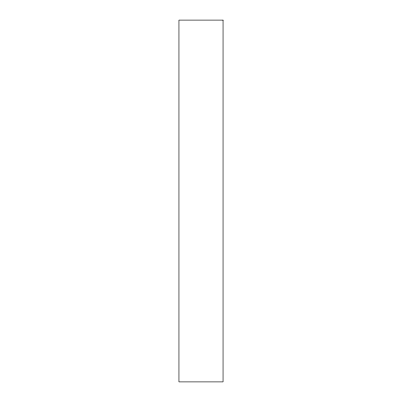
<?xml version="1.0" encoding="UTF-8"?>
<svg xmlns="http://www.w3.org/2000/svg" width="402" height="402" viewBox="0 0 402 402"><rect width="100%" height="100%" fill="white"/><g stroke="black" fill="none" stroke-linecap="round" stroke-linejoin="round"><path stroke-width="0.6" d="M223.05 20.1L178.95 20.1L178.95 381.9L223.05 381.9L223.05 20.1"/></g></svg>
